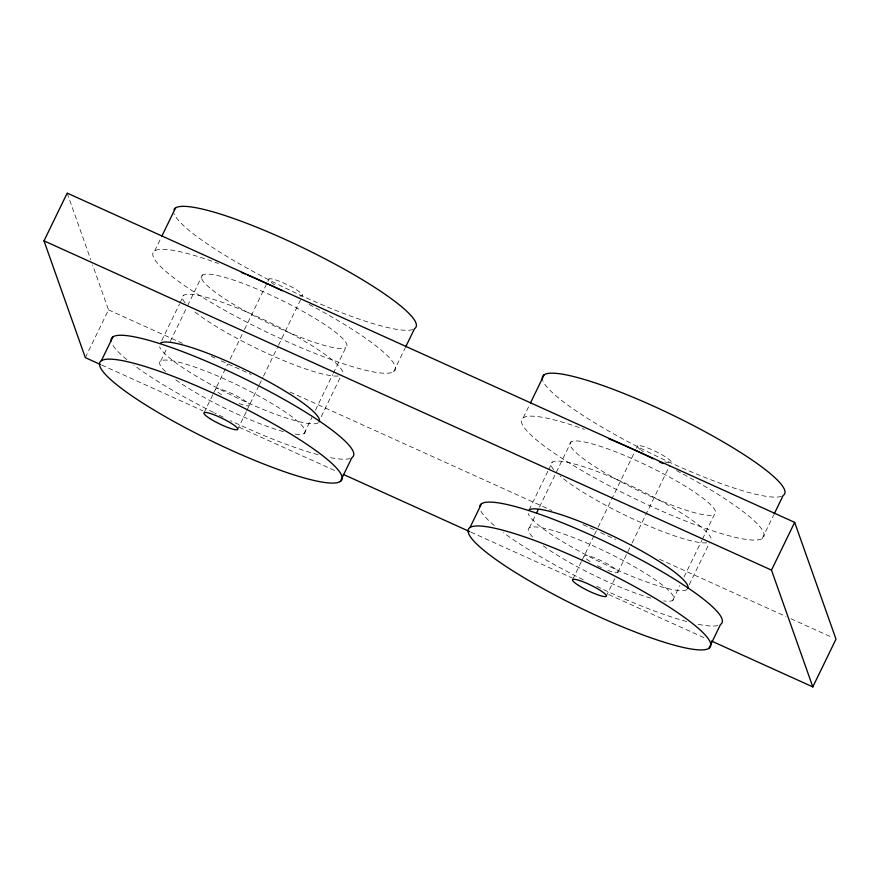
<?xml version="1.0" encoding="UTF-8"?>
<svg xmlns="http://www.w3.org/2000/svg" width="880" height="880" viewBox="0 0 880 880"><rect width="100%" height="100%" fill="white"/><g stroke="black" fill="none" stroke-linecap="round" stroke-linejoin="round"><path stroke-width="0.66" stroke-dasharray="4.4 3.3" d="M85.327 357.632L108.515 309.892L92.62 264.968M154.693 250.899L161.249 237.391M161.722 340.604L179.564 303.875M180.158 302.654L183.722 295.306M160.754 360.998L167.31 347.49M170.291 341.352L186.978 306.977M187.572 305.745L202.477 275.055M204.116 412.654L212.806 394.746M213.389 393.558L227.689 364.1M230.087 359.172L243.87 330.792M244.464 329.549L267.234 282.667M267.839 281.435L269.038 278.96M237.567 429.561L246.268 411.664M246.84 410.465L258.753 385.946M259.347 384.714L262.944 377.311M263.538 376.079L277.926 346.467M278.52 345.235L301.29 298.342M304.117 433.477L311.872 417.516M315.447 410.146L332.739 374.539M333.333 373.318L345.851 347.534A80.696 13.178 25.9 0 0 249.425 285.934A80.696 13.178 25.9 0 0 227.227 300.41A80.696 13.178 25.9 0 0 345.851 347.534M321.222 416.658L340.241 377.476M393.646 371.69L404.976 348.359M523.292 417.725L529.859 404.217M529.144 509.883L548.163 470.701M548.757 469.48L552.321 462.132M529.353 527.824L535.909 514.316M539.495 506.957L571.087 441.881M572.726 579.48L581.416 561.583M581.999 560.384L593.901 535.865M594.495 534.633L597.498 528.462M598.092 527.23L635.844 449.493M636.438 448.261L637.637 445.797M606.177 596.398L614.867 578.49M617.771 572.517L631.543 544.137M632.148 542.905L669.889 465.168M672.727 600.303L679.877 585.574M684.057 576.972L701.943 540.144M702.537 538.912L714.461 514.36A80.696 13.178 25.9 0 0 618.024 452.76A80.696 13.178 25.9 0 0 595.837 467.247A80.696 13.178 25.9 0 0 714.461 514.36M689.227 584.705L709.445 543.081M762.245 538.516L773.575 515.196M108.515 309.892L182.391 343.321M211.189 356.356L214.94 358.061M221.199 360.888L251.251 374.495M290.07 392.062L551.771 510.499M583.066 524.667L594.341 529.771M600.6 532.609L615.626 539.407M659.45 559.24L785.917 616.473M790.922 618.75L832.249 637.45M101.607 365.002L203.027 410.905M239.338 427.339L337.007 471.548M470.987 532.18L572.407 578.083M608.718 594.517L705.133 638.154M67.188 193.105L90.794 259.842M706.86 542.806A88.77 14.498 25.9 0 1 636.922 520.718A88.77 14.498 25.9 0 1 560.043 475.97M553.762 469.755A88.77 14.498 25.9 0 1 617.452 479.71A88.77 14.498 25.9 0 1 710.996 538.12M338.25 375.98A88.77 14.498 25.9 0 1 269.368 354.365A88.77 14.498 25.9 0 1 192.434 309.98M185.152 302.929A88.77 14.498 25.9 0 1 255.783 315.964A88.77 14.498 25.9 0 1 342.353 374.077M686.851 589.6A88.77 14.498 25.9 0 1 604.318 564.058A88.77 14.498 25.9 0 1 528.176 513.612M318.241 422.774A88.77 14.498 25.9 0 1 235.708 397.232A88.77 14.498 25.9 0 1 159.577 346.786M350.273 458.414A134.497 21.967 25.9 0 1 328.284 457.193M318.076 454.707A134.497 21.967 25.9 0 1 230.538 420.684M223.179 417.164A134.497 21.967 25.9 0 1 214.665 412.973M213.466 412.368A134.497 21.967 25.9 0 1 133.804 365.101M126.819 359.623A134.497 21.967 25.9 0 1 112.299 344.278M221.485 394.702A18.832 3.08 25.9 0 1 222.123 389.686A18.832 3.08 25.9 0 1 247.852 403.04A18.832 3.08 25.9 0 1 236.071 402.27M309.1 304.392A134.497 21.967 25.9 0 1 377.058 372.526A134.497 21.967 25.9 0 1 184.921 285.879A134.497 21.967 25.9 0 1 218.383 263.472M412.863 329.494A134.497 21.967 25.9 0 1 285.505 288.112A134.497 21.967 25.9 0 1 174.097 213.587M165.495 371.547A80.696 13.178 25.9 0 1 237.237 384.923A80.696 13.178 25.9 0 1 295.02 434.104M283.404 431.607A80.696 13.178 25.9 0 1 173.602 378.213M274.802 284.878A18.832 3.08 25.9 0 1 273.427 279.279A18.832 3.08 25.9 0 1 298.144 290.906A18.832 3.08 25.9 0 1 296.648 295.152M717.86 625.537A134.497 21.967 25.9 0 1 696.883 624.019M686.686 621.533A134.497 21.967 25.9 0 1 596.695 586.355M583.275 579.799A134.497 21.967 25.9 0 1 503.393 532.664M494.318 525.536A134.497 21.967 25.9 0 1 480.458 510.191M590.084 561.528A18.832 3.08 25.9 0 1 589.864 556.248A18.832 3.08 25.9 0 1 615.395 568.986A18.832 3.08 25.9 0 1 607.849 570.383M601.381 567.633A18.832 3.08 25.9 0 1 595.892 564.894M676.489 470.569A134.497 21.967 25.9 0 1 746.625 539.495A134.497 21.967 25.9 0 1 555.148 453.805A134.497 21.967 25.9 0 1 584.419 429.374M781.473 496.331A134.497 21.967 25.9 0 1 654.115 454.949A134.497 21.967 25.9 0 1 542.707 380.413M532.554 536.866A80.696 13.178 25.9 0 1 607.948 552.772A80.696 13.178 25.9 0 1 663.63 600.93M650.749 598.092A80.696 13.178 25.9 0 1 541.288 544.357M640.42 449.647A18.832 3.08 25.9 0 1 644.655 446.886A18.832 3.08 25.9 0 1 668.305 458.843A18.832 3.08 25.9 0 1 664.081 461.604M643.412 451.715A18.832 3.08 25.9 0 1 641.322 450.307"/><path stroke-width="1.32" d="M100.353 364.441L85.327 357.632L44 240.856L67.188 193.105L794.673 522.368L836 639.144L812.812 686.895L711.392 640.992M101.365 360.712L112.959 336.842M161.843 236.159L175.56 207.922M340.318 481.503A134.497 21.967 25.9 0 0 179.597 378.84A134.497 21.967 25.9 0 0 142.615 402.974A134.497 21.967 25.9 0 0 340.318 481.503L351.912 457.633A134.497 21.967 25.9 0 0 241.164 377.058A134.497 21.967 25.9 0 0 111.133 341.066M405.57 347.138L414.513 328.724A134.497 21.967 25.9 0 0 310.112 251.251A134.497 21.967 25.9 0 0 173.976 209.704M469.975 527.538L481.569 503.668M530.453 402.985L544.159 374.748M536.514 513.095L538.296 509.41M708.928 648.34A134.497 21.967 25.9 0 0 548.207 545.677A134.497 21.967 25.9 0 0 511.214 569.811A134.497 21.967 25.9 0 0 708.928 648.34L720.522 624.459A134.497 21.967 25.9 0 0 612.953 545.435A134.497 21.967 25.9 0 0 479.699 506.594M774.169 513.964L783.112 495.55A134.497 21.967 25.9 0 0 672.375 414.975A134.497 21.967 25.9 0 0 542.333 378.972M812.812 686.895L771.485 570.108L794.673 522.368M44 240.856L771.485 570.108M343.266 474.375L469.733 531.619M529.144 509.883A88.77 14.498 25.9 0 1 618.651 538.824A88.77 14.498 25.9 0 1 687.775 588.654M160.534 343.046A88.77 14.498 25.9 0 1 250.041 371.987A88.77 14.498 25.9 0 1 319.176 421.828M241.362 272.448A134.497 21.967 25.9 0 1 245.069 273.988M247.555 275.044A134.497 21.967 25.9 0 1 282.205 290.774M608.74 438.768A134.497 21.967 25.9 0 1 653.257 458.788M659.329 461.78A134.497 21.967 25.9 0 1 662.937 463.584M209.891 418.572A18.832 3.08 25.9 0 0 237.567 429.561A18.832 3.08 25.9 0 0 215.072 415.195A18.832 3.08 25.9 0 0 209.891 418.572M578.501 585.398A18.832 3.08 25.9 0 0 606.177 596.398A18.832 3.08 25.9 0 0 583.671 582.021A18.832 3.08 25.9 0 0 578.501 585.398"/></g></svg>
